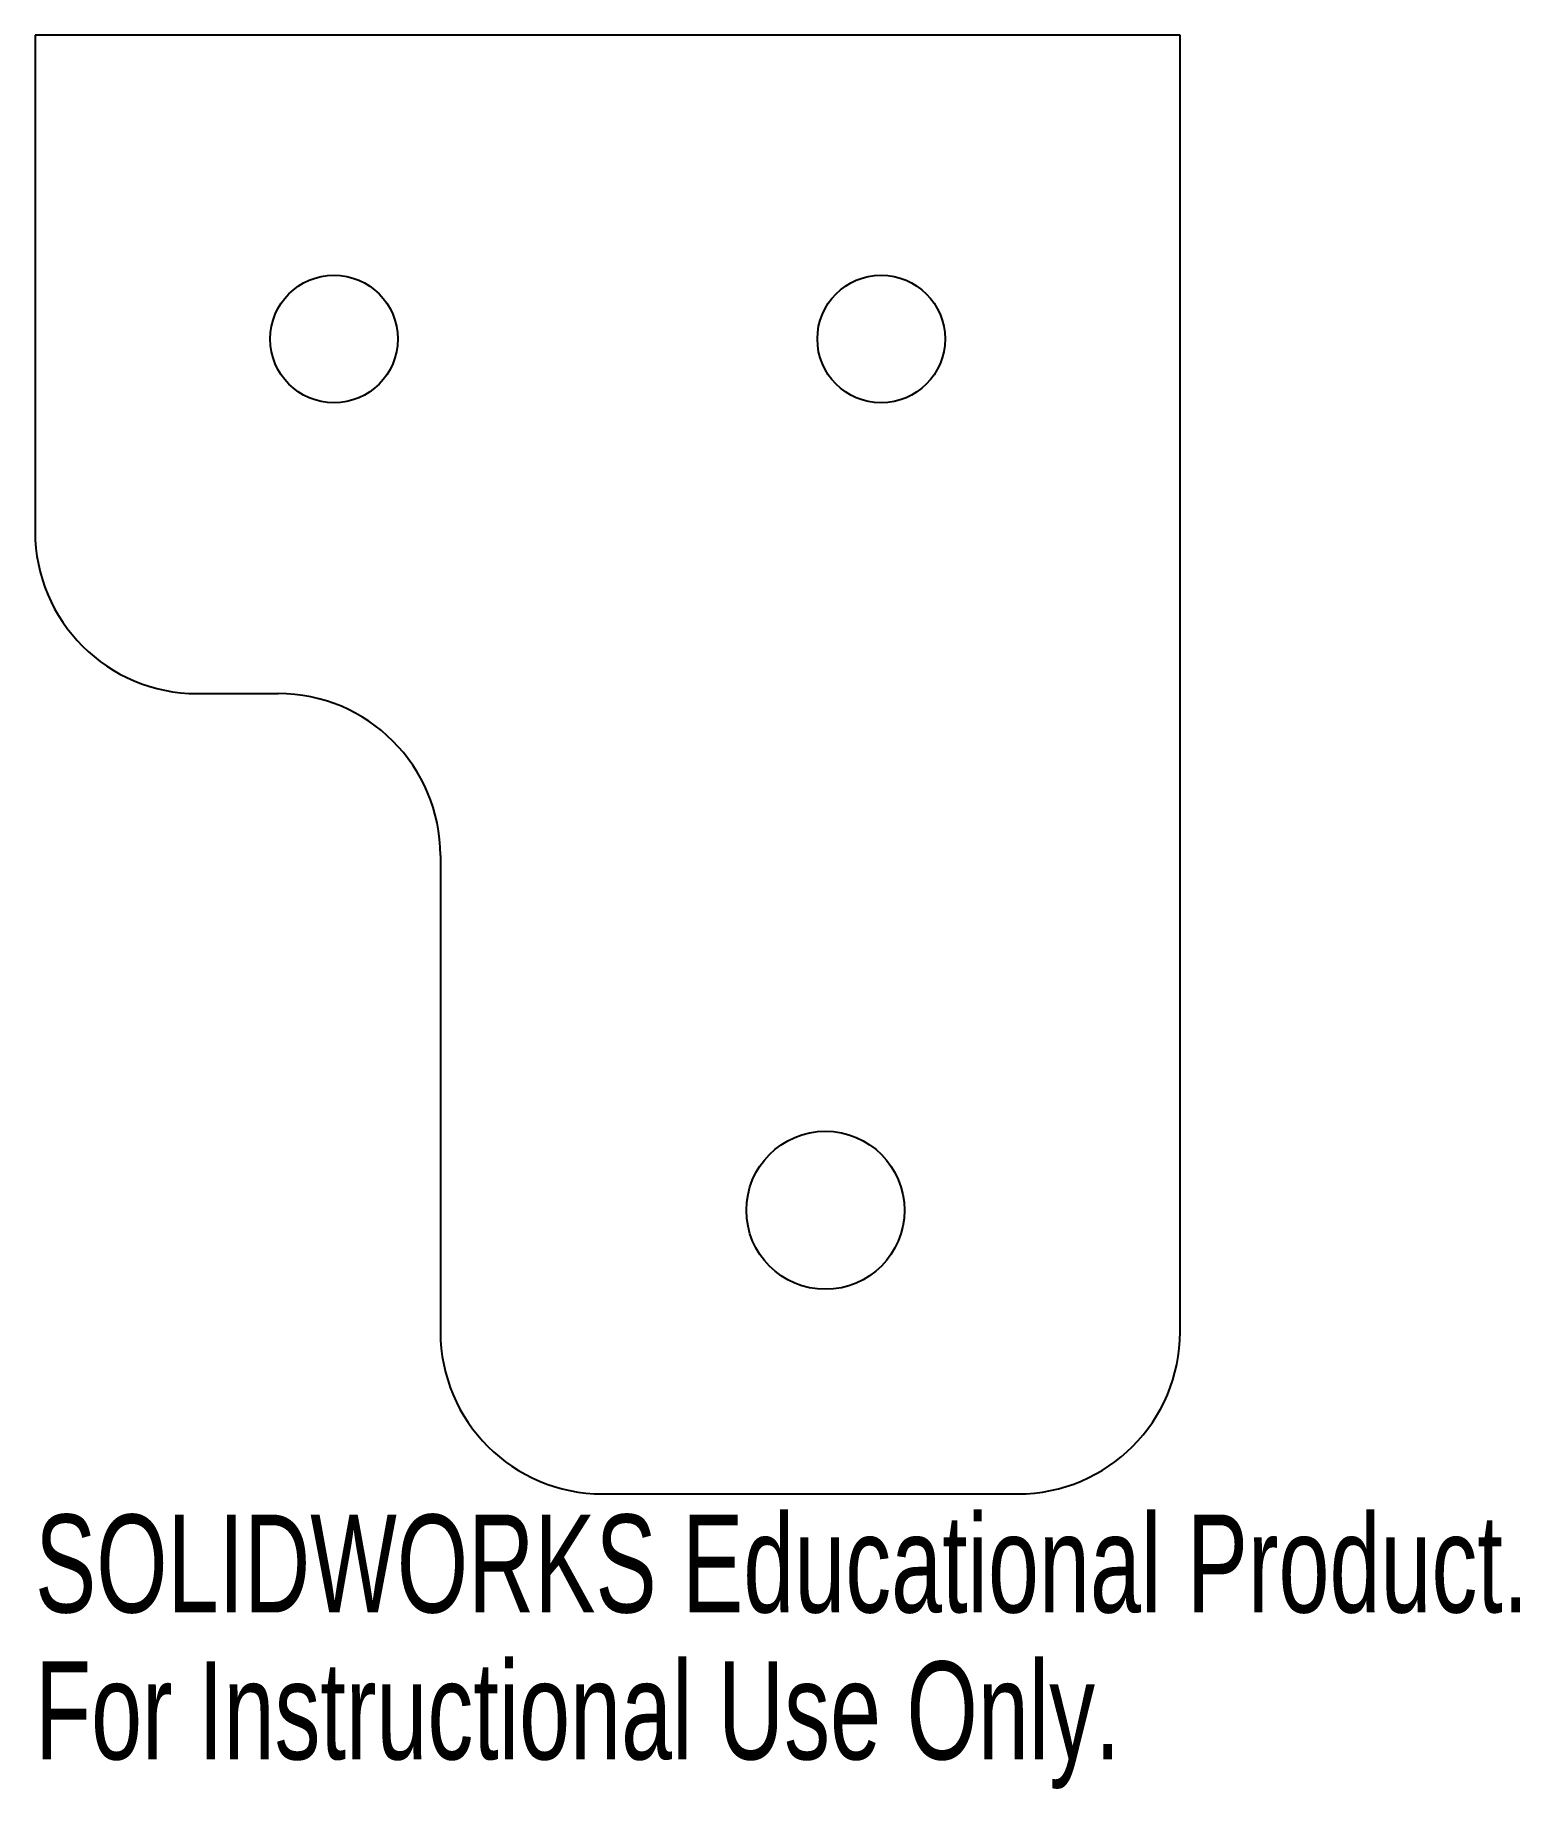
# Model space of a CAD drawing. Header units: millimetres. Extents: x -56.5 to 16.8, y -14.6 to 72.
import ezdxf

# ---------------------------------------------------------------- set-up
doc = ezdxf.new("R2010")
doc.units = ezdxf.units.MM
doc.styles.add('SLDTEXTSTYLE0', font='TXT', dxfattribs={"width": 0.7})

msp = doc.modelspace()

# ---------------------------------------------------------------- linework, layer by layer
at = {"color": 7, "linetype": 'Continuous', "lineweight": 25}
for p, q in [((-56.5, 72), (-56.5, 47.5)), ((0, 72), (-56.5, 72)), ((0, 8), (0, 72)), ((-48.5, 39.5), (-44.5, 39.5)), ((-36.5, 31.5), (-36.5, 8)), ((-28.5, 0), (-8, 0))]:
    msp.add_line(p, q, dxfattribs=at)
for centre, radius in [((-41.75, 57), 3.15), ((-14.75, 57), 3.15), ((-17.5, 13.998), 3.9)]:
    msp.add_circle(centre, radius, dxfattribs=at)
for centre, start, end in [((-48.5, 47.5), 180, 270), ((-44.5, 31.5), 0, 90), ((-28.5, 8), 180, 270), ((-8, 8), 270, 0)]:
    msp.add_arc(centre, 8, start, end, dxfattribs=at)

# ---------------------------------------------------------------- texts
at = {"color": 7, "linetype": 'Continuous', "char_height": 4.83362, "attachment_point": 1, "style": 'SLDTEXTSTYLE0'}
for s, insert in [('SOLIDWORKS Educational Product.', (-56.5, -1.02)), ('For Instructional Use Only.', (-56.5, -8.27))]:
    msp.add_mtext(s, dxfattribs=dict(at, insert=insert))

doc.saveas('drawing.dxf')
